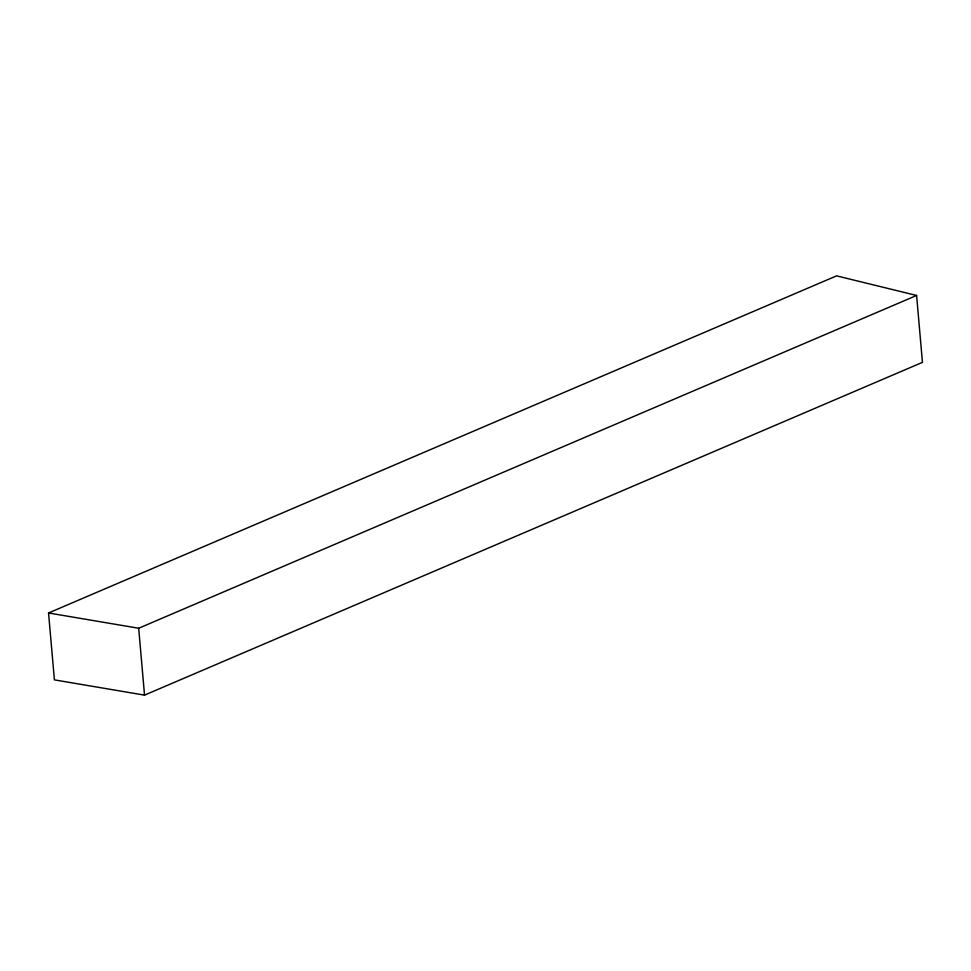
<?xml version="1.0" encoding="UTF-8"?>
<svg xmlns="http://www.w3.org/2000/svg" width="971" height="971" viewBox="0 0 971 971"><rect width="100%" height="100%" fill="white"/><g stroke="black" fill="none" stroke-linecap="round" stroke-linejoin="round"><path stroke-width="1.46" d="M48.55 612.98L836.577 275.861L916.6 295.463L922.45 362.353L144.533 695.139L54.4 679.87L48.55 612.98L138.683 628.249L916.6 295.463M138.683 628.249L144.533 695.139"/></g></svg>
